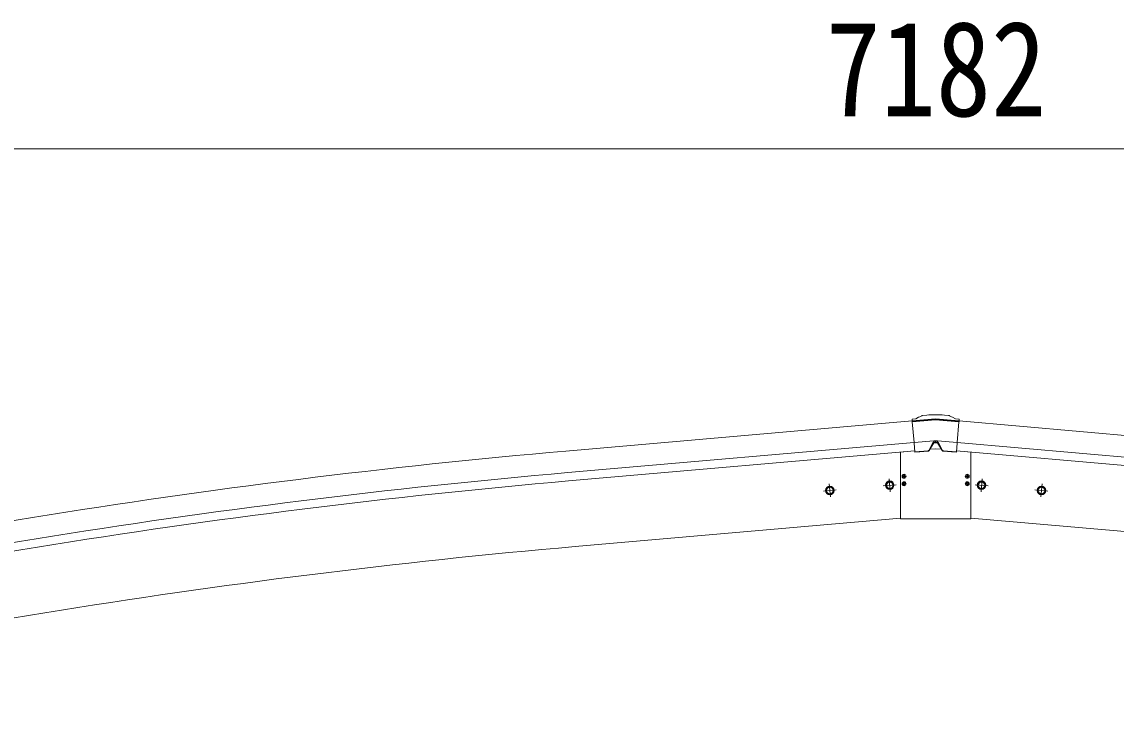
# Model space of a CAD drawing. Units: millimetres at full size, sheet at 1:40; details may follow other scales. Extents: x -11181 to 11305, y -7804 to 7716.
# Drawn here: x -6781 to -4596, y -2150 to -759 of the extents above; entities that cross this region are included whole.
import ezdxf
from ezdxf.enums import TextEntityAlignment as Align

# ---------------------------------------------------------------- set-up
doc = ezdxf.new("R2010")
doc.units = ezdxf.units.MM
doc.header["$LTSCALE"] = 40
for name, color, linetype, lineweight in [('0-1_本体', 4, 'Continuous', 9), ('0-2_部品', 7, 'Continuous', 9), ('0-8_PARTS2', 2, 'Continuous', 9), ('0-A_寸法', 6, 'Continuous', 9)]:
    doc.layers.add(name, color=color, linetype=linetype, lineweight=lineweight)
doc.styles.add('ＭＳ ゴシック', font='')
doc.styles.get('ＭＳ ゴシック').set_extended_font_data('MS Gothic')

msp = doc.modelspace()

# ---------------------------------------------------------------- linework, layer by layer
at = {"layer": '0-1_本体'}
for p, q in [((-5003.43, -1556.67), (-5694.84, -1616.9)), ((-4909.82, -1556.67), (-4218.41, -1616.9)), ((-4999.66, -1599.67), (-5691.1, -1659.91)), ((-4998.2, -1616.44), (-5689.64, -1676.68)), ((-4915.05, -1616.44), (-4223.61, -1676.68)), ((-4913.59, -1599.67), (-4222.15, -1659.91)), ((-5676.25, -1807.6), (-5026.62, -1750.77)), ((-4237, -1807.6), (-4886.62, -1750.77))]:
    msp.add_line(p, q, dxfattribs=at)
for centre, radius, start, end in [((-4439, -16032.12), 14469.82, 94.97901, 103.47901), ((-4439, -16032.12), 14426.65, 94.97901, 103.47901), ((-4439, -16032.12), 14409.82, 94.97901, 103.47901), ((-4421.58, -16145.23), 14392.42, 95.00113, 103.49889)]:
    msp.add_arc(centre, radius, start, end, dxfattribs=at)
at = {"layer": '0-2_部品'}
for p, q in [((-4984.23, -1546.4), (-4988.39, -1548.8)), ((-4988.39, -1548.8), (-4984.23, -1546.4)), ((-4974.32, -1545.16), (-4982.59, -1545.88)), ((-4982.59, -1545.88), (-4974.32, -1545.16)), ((-4930.66, -1545.88), (-4938.93, -1545.16)), ((-4938.93, -1545.16), (-4930.66, -1545.88)), ((-4924.86, -1548.8), (-4929.02, -1546.4)), ((-4929.02, -1546.4), (-4924.86, -1548.8)), ((-5003.73, -1553.22), (-4996.41, -1552.58)), ((-4996.41, -1552.58), (-5003.73, -1553.22)), ((-5003.6, -1554.63), (-5003.73, -1553.22)), ((-5003.6, -1554.63), (-5003.73, -1553.22)), ((-5003.6, -1554.63), (-5003.57, -1555.05)), ((-5003.6, -1554.63), (-5003.57, -1555.05)), ((-5003.57, -1555.05), (-5003.31, -1558.04)), ((-5003.57, -1555.05), (-5003.31, -1558.04)), ((-4956.62, -1552.22), (-5003.46, -1556.32)), ((-4956.62, -1552.22), (-5003.46, -1556.32)), ((-4956.62, -1553.95), (-5003.31, -1558.04)), ((-4956.62, -1553.95), (-5003.31, -1558.04)), ((-5003.31, -1558.04), (-5003.25, -1558.72)), ((-5003.25, -1558.72), (-5003.31, -1558.04)), ((-4956.62, -1554.64), (-5003.25, -1558.72)), ((-4956.62, -1554.64), (-5003.25, -1558.72)), ((-5003.25, -1558.72), (-4999.64, -1599.98)), ((-5003.25, -1558.72), (-4999.64, -1599.98)), ((-4956.62, -1552.22), (-4909.79, -1556.32)), ((-4956.62, -1552.22), (-4909.79, -1556.32)), ((-4956.62, -1553.95), (-4909.94, -1558.04)), ((-4956.62, -1553.95), (-4909.94, -1558.04)), ((-4956.62, -1554.64), (-4910, -1558.72)), ((-4956.62, -1554.64), (-4910, -1558.72)), ((-4916.83, -1552.58), (-4909.52, -1553.22)), ((-4909.52, -1553.22), (-4916.83, -1552.58)), ((-4910, -1558.72), (-4913.61, -1599.98)), ((-4910, -1558.72), (-4913.61, -1599.98)), ((-4910, -1558.72), (-4909.94, -1558.04)), ((-4909.94, -1558.04), (-4910, -1558.72)), ((-4909.68, -1555.05), (-4909.94, -1558.04)), ((-4909.68, -1555.05), (-4909.94, -1558.04)), ((-4909.65, -1554.63), (-4909.68, -1555.05)), ((-4909.65, -1554.63), (-4909.68, -1555.05)), ((-4909.65, -1554.63), (-4909.52, -1553.22)), ((-4909.65, -1554.63), (-4909.52, -1553.22)), ((-4999.64, -1599.98), (-4960.29, -1596.54)), ((-4960.29, -1596.54), (-4999.64, -1599.98)), ((-4999.56, -1600.86), (-4999.64, -1599.98)), ((-4999.64, -1599.98), (-4999.56, -1600.86)), ((-4999.56, -1600.86), (-4998.01, -1618.6)), ((-4999.56, -1600.86), (-4998.01, -1618.6)), ((-4998.01, -1618.6), (-4971.6, -1616.29)), ((-4971.6, -1616.29), (-4998.01, -1618.6)), ((-4970.45, -1615.53), (-4961.74, -1599.36)), ((-4961.74, -1599.36), (-4970.45, -1615.53)), ((-4969.38, -1615.92), (-4960.4, -1600.36)), ((-4960.4, -1600.36), (-4969.38, -1615.92)), ((-4967.9, -1613.35), (-4956.62, -1612.27)), ((-4967.9, -1613.35), (-4956.62, -1612.27)), ((-4960.54, -1599.36), (-4961.74, -1599.36)), ((-4961.74, -1599.36), (-4960.54, -1599.36)), ((-4960.95, -1599.41), (-4960.4, -1600.36)), ((-4960.95, -1599.41), (-4960.4, -1600.36)), ((-4960.54, -1599.36), (-4960.37, -1597.43)), ((-4960.54, -1599.36), (-4960.37, -1597.43)), ((-4960.54, -1599.42), (-4960.54, -1599.36)), ((-4960.54, -1599.36), (-4960.54, -1599.42)), ((-4956.62, -1599.41), (-4960.54, -1599.42)), ((-4960.54, -1599.42), (-4956.62, -1599.41)), ((-4960.5, -1598.92), (-4956.62, -1598.91)), ((-4956.62, -1598.91), (-4960.5, -1598.92)), ((-4960.4, -1600.36), (-4952.85, -1600.36)), ((-4952.85, -1600.36), (-4960.4, -1600.36)), ((-4960.29, -1596.54), (-4960.37, -1597.43)), ((-4960.37, -1597.43), (-4960.29, -1596.54)), ((-4960.29, -1596.54), (-4960.28, -1596.37)), ((-4960.29, -1596.54), (-4960.28, -1596.37)), ((-4960.28, -1596.37), (-4956.62, -1596.69)), ((-4960.28, -1596.37), (-4956.62, -1596.69)), ((-4952.97, -1596.37), (-4956.62, -1596.69)), ((-4952.97, -1596.37), (-4956.62, -1596.69)), ((-4956.62, -1596.69), (-4956.62, -1598.91)), ((-4956.62, -1596.69), (-4956.62, -1598.91)), ((-4956.62, -1599.41), (-4956.62, -1598.91)), ((-4956.62, -1598.91), (-4952.75, -1598.92)), ((-4956.62, -1599.41), (-4956.62, -1598.91)), ((-4952.75, -1598.92), (-4956.62, -1598.91)), ((-4952.71, -1599.42), (-4956.62, -1599.41)), ((-4956.62, -1599.41), (-4952.71, -1599.42)), ((-4945.35, -1613.35), (-4956.62, -1612.27)), ((-4945.35, -1613.35), (-4956.62, -1612.27)), ((-4952.96, -1596.54), (-4952.97, -1596.37)), ((-4952.96, -1596.54), (-4952.97, -1596.37)), ((-4952.88, -1597.43), (-4952.96, -1596.54)), ((-4952.96, -1596.54), (-4913.61, -1599.98)), ((-4952.96, -1596.54), (-4952.88, -1597.43)), ((-4913.61, -1599.98), (-4952.96, -1596.54)), ((-4952.71, -1599.36), (-4952.88, -1597.43)), ((-4952.71, -1599.36), (-4952.88, -1597.43)), ((-4952.3, -1599.41), (-4952.85, -1600.36)), ((-4952.3, -1599.41), (-4952.85, -1600.36)), ((-4952.85, -1600.36), (-4943.87, -1615.92)), ((-4943.87, -1615.92), (-4952.85, -1600.36)), ((-4951.51, -1599.36), (-4952.71, -1599.36)), ((-4952.71, -1599.36), (-4952.71, -1599.42)), ((-4952.71, -1599.36), (-4951.51, -1599.36)), ((-4952.71, -1599.42), (-4952.71, -1599.36)), ((-4951.51, -1599.36), (-4942.8, -1615.53)), ((-4942.8, -1615.53), (-4951.51, -1599.36)), ((-4941.65, -1616.29), (-4915.24, -1618.6)), ((-4915.24, -1618.6), (-4941.65, -1616.29)), ((-4913.69, -1600.86), (-4915.24, -1618.6)), ((-4913.69, -1600.86), (-4915.24, -1618.6)), ((-4913.61, -1599.98), (-4913.69, -1600.86)), ((-4913.69, -1600.86), (-4913.61, -1599.98)), ((-5026.62, -1619.03), (-5013.76, -1617.79)), ((-5026.62, -1619.03), (-5013.76, -1617.79)), ((-5026.62, -1752.27), (-5026.62, -1619.03)), ((-4997.96, -1619.1), (-4998.01, -1618.6)), ((-4998.01, -1618.6), (-4997.96, -1619.1)), ((-4997.94, -1619.36), (-4997.96, -1619.1)), ((-4987.98, -1618.49), (-4997.94, -1619.36)), ((-4987.98, -1618.49), (-4987.97, -1618.61)), ((-4987.97, -1618.61), (-4971.33, -1617.16)), ((-4971.33, -1617.16), (-4987.97, -1618.61)), ((-4941.92, -1617.16), (-4925.28, -1618.61)), ((-4925.28, -1618.61), (-4941.92, -1617.16)), ((-4925.27, -1618.49), (-4925.28, -1618.61)), ((-4925.27, -1618.49), (-4915.31, -1619.36)), ((-4915.31, -1619.36), (-4915.29, -1619.1)), ((-4915.24, -1618.6), (-4915.29, -1619.1)), ((-4915.29, -1619.1), (-4915.24, -1618.6)), ((-4886.62, -1619.03), (-4899.49, -1617.79)), ((-4886.62, -1619.03), (-4899.49, -1617.79)), ((-4886.62, -1752.27), (-4886.62, -1619.03)), ((-5021.87, -1666.77), (-5020.76, -1666.75)), ((-5021.87, -1667.77), (-5020.76, -1667.79)), ((-5021.87, -1681.77), (-5020.76, -1681.75)), ((-5020.76, -1666.75), (-5020.24, -1666.65)), ((-5020.76, -1667.79), (-5020.24, -1667.89)), ((-5020.76, -1681.75), (-5020.24, -1681.65)), ((-5020.14, -1666.13), (-5020.24, -1666.65)), ((-5020.14, -1668.4), (-5020.24, -1667.89)), ((-5020.14, -1681.13), (-5020.24, -1681.65)), ((-5020.12, -1665.02), (-5020.14, -1666.13)), ((-5020.12, -1669.51), (-5020.14, -1668.4)), ((-5020.12, -1680.02), (-5020.14, -1681.13)), ((-5019.12, -1665.02), (-5019.11, -1666.13)), ((-5019.12, -1669.51), (-5019.11, -1668.4)), ((-5019.12, -1680.02), (-5019.11, -1681.13)), ((-5019.11, -1666.13), (-5019, -1666.65)), ((-5019.11, -1668.4), (-5019, -1667.89)), ((-5019.11, -1681.13), (-5019, -1681.65)), ((-5018.49, -1666.75), (-5019, -1666.65)), ((-5018.49, -1667.79), (-5019, -1667.89)), ((-5018.49, -1681.75), (-5019, -1681.65)), ((-5017.38, -1666.77), (-5018.49, -1666.75)), ((-5017.38, -1667.77), (-5018.49, -1667.79)), ((-5017.38, -1681.77), (-5018.49, -1681.75)), ((-4895.87, -1666.77), (-4894.76, -1666.75)), ((-4895.87, -1667.77), (-4894.76, -1667.79)), ((-4895.87, -1681.77), (-4894.76, -1681.75)), ((-4894.76, -1666.75), (-4894.24, -1666.65)), ((-4894.76, -1667.79), (-4894.24, -1667.89)), ((-4894.76, -1681.75), (-4894.24, -1681.65)), ((-4894.14, -1666.13), (-4894.24, -1666.65)), ((-4894.14, -1668.4), (-4894.24, -1667.89)), ((-4894.14, -1681.13), (-4894.24, -1681.65)), ((-4894.12, -1665.02), (-4894.14, -1666.13)), ((-4894.12, -1669.51), (-4894.14, -1668.4)), ((-4894.12, -1680.02), (-4894.14, -1681.13)), ((-4893.12, -1665.02), (-4893.11, -1666.13)), ((-4893.12, -1669.51), (-4893.11, -1668.4)), ((-4893.12, -1680.02), (-4893.11, -1681.13)), ((-4893.11, -1666.13), (-4893, -1666.65)), ((-4893.11, -1668.4), (-4893, -1667.89)), ((-4893.11, -1681.13), (-4893, -1681.65)), ((-4892.49, -1666.75), (-4893, -1666.65)), ((-4892.49, -1667.79), (-4893, -1667.89)), ((-4892.49, -1681.75), (-4893, -1681.65)), ((-4891.38, -1666.77), (-4892.49, -1666.75)), ((-4891.38, -1667.77), (-4892.49, -1667.79)), ((-4891.38, -1681.77), (-4892.49, -1681.75)), ((-5021.87, -1682.77), (-5020.76, -1682.79)), ((-5020.76, -1682.79), (-5020.24, -1682.89)), ((-5020.14, -1683.4), (-5020.24, -1682.89)), ((-5020.12, -1684.51), (-5020.14, -1683.4)), ((-5019.12, -1684.51), (-5019.11, -1683.4)), ((-5019.11, -1683.4), (-5019, -1682.89)), ((-5018.49, -1682.79), (-5019, -1682.89)), ((-5017.38, -1682.77), (-5018.49, -1682.79)), ((-4895.87, -1682.77), (-4894.76, -1682.79)), ((-4894.76, -1682.79), (-4894.24, -1682.89)), ((-4894.14, -1683.4), (-4894.24, -1682.89)), ((-4894.12, -1684.51), (-4894.14, -1683.4)), ((-4893.12, -1684.51), (-4893.11, -1683.4)), ((-4893.11, -1683.4), (-4893, -1682.89)), ((-4892.49, -1682.79), (-4893, -1682.89)), ((-4891.38, -1682.77), (-4892.49, -1682.79))]:
    msp.add_line(p, q, dxfattribs=at)
for points in [[(-4996.41, -1552.58), (-4990.59, -1549.22), (-4988.39, -1548.8)], [(-4988.39, -1548.8), (-4990.59, -1549.22), (-4996.41, -1552.58)], [(-4924.86, -1548.8), (-4922.66, -1549.22), (-4916.83, -1552.58)], [(-4916.83, -1552.58), (-4922.66, -1549.22), (-4924.86, -1548.8)], [(-5026.62, -1752.27), (-4886.62, -1752.27), (-4886.62, -1619.03)], [(-4886.62, -1752.27), (-5026.62, -1752.27), (-5026.62, -1619.03)], [(-4987.97, -1618.61), (-4987.98, -1618.49), (-4997.94, -1619.36), (-4997.96, -1619.1)], [(-4925.28, -1618.61), (-4925.27, -1618.49), (-4915.31, -1619.36), (-4915.29, -1619.1)]]:
    msp.add_lwpolyline(points, dxfattribs=at)
for points in [[(-5055.81, -1685.8), (-5052.64, -1679), (-5045.17, -1678.35), (-5040.86, -1684.49), (-5044.03, -1691.3), (-5051.51, -1691.95)], [(-5055.8, -1685.96), (-5052.63, -1679.16), (-5045.15, -1678.51), (-5040.84, -1684.66), (-5044.02, -1691.46), (-5051.49, -1692.11)], [(-4857.45, -1685.96), (-4860.62, -1679.16), (-4868.1, -1678.51), (-4872.4, -1684.66), (-4869.23, -1691.46), (-4861.76, -1692.11)], [(-4857.44, -1685.8), (-4860.61, -1679), (-4868.08, -1678.35), (-4872.39, -1684.49), (-4869.22, -1691.3), (-4861.74, -1691.95)], [(-5175.36, -1696.26), (-5172.19, -1689.46), (-5164.71, -1688.8), (-5160.4, -1694.95), (-5163.58, -1701.75), (-5171.05, -1702.41)], [(-5175.34, -1696.42), (-5172.17, -1689.62), (-5164.7, -1688.97), (-5160.39, -1695.11), (-5163.56, -1701.92), (-5171.04, -1702.57)], [(-4737.91, -1696.42), (-4741.08, -1689.62), (-4748.55, -1688.97), (-4752.86, -1695.11), (-4749.69, -1701.92), (-4742.21, -1702.57)], [(-4737.89, -1696.26), (-4741.06, -1689.46), (-4748.54, -1688.8), (-4752.85, -1694.95), (-4749.67, -1701.75), (-4742.2, -1702.41)]]:
    msp.add_lwpolyline(points, close=True, dxfattribs=at)
for centre, radius in [((-5048.34, -1685.15), 8.5), ((-5048.32, -1685.31), 8.5), ((-5048.34, -1685.15), 7.7), ((-5048.32, -1685.31), 7.7), ((-5048.34, -1685.15), 6.5), ((-5048.32, -1685.31), 6.5), ((-5019.62, -1667.27), 4), ((-5019.62, -1682.27), 4), ((-4893.62, -1667.27), 4), ((-4893.62, -1682.27), 4), ((-4864.93, -1685.31), 8.5), ((-4864.91, -1685.15), 8.5), ((-4864.93, -1685.31), 7.7), ((-4864.91, -1685.15), 7.7), ((-4864.93, -1685.31), 6.5), ((-4864.91, -1685.15), 6.5), ((-5167.88, -1695.61), 8.5), ((-5167.87, -1695.77), 8.5), ((-5167.88, -1695.61), 7.7), ((-5167.87, -1695.77), 7.7), ((-5167.88, -1695.61), 6.5), ((-5167.87, -1695.77), 6.5), ((-4745.38, -1695.77), 8.5), ((-4745.37, -1695.61), 8.5), ((-4745.38, -1695.77), 7.7), ((-4745.37, -1695.61), 7.7), ((-4745.38, -1695.77), 6.5), ((-4745.37, -1695.61), 6.5)]:
    msp.add_circle(centre, radius, dxfattribs=at)
for centre, radius, start, end in [((-4982.24, -1549.85), 3.99, 95, 120), ((-4982.24, -1549.85), 3.99, 95, 120), ((-4956.62, -1747.37), 202.99, 85, 95), ((-4956.62, -1747.37), 202.99, 85, 95), ((-4931.01, -1549.85), 3.99, 60, 85), ((-4931.01, -1549.85), 3.99, 60, 85), ((-5019.62, -1667.27), 2.3, 167.44414, 192.55586), ((-5019.62, -1682.27), 2.3, 167.44414, 192.55586), ((-5019.62, -1667.27), 2.3, 77.44414, 102.55586), ((-5019.62, -1667.27), 2.3, 257.44414, 282.55586), ((-5019.62, -1682.27), 2.3, 77.44414, 102.55586), ((-5019.62, -1667.27), 2.3, 347.44414, 12.55586), ((-5019.62, -1682.27), 2.3, 347.44414, 12.55586), ((-4893.62, -1667.27), 2.3, 167.44414, 192.55586), ((-4893.62, -1682.27), 2.3, 167.44414, 192.55586), ((-4893.62, -1667.27), 2.3, 77.44414, 102.55586), ((-4893.62, -1667.27), 2.3, 257.44414, 282.55586), ((-4893.62, -1682.27), 2.3, 77.44414, 102.55586), ((-4893.62, -1667.27), 2.3, 347.44414, 12.55586), ((-4893.62, -1682.27), 2.3, 347.44414, 12.55586), ((-5019.62, -1682.27), 2.3, 257.44414, 282.55586), ((-4893.62, -1682.27), 2.3, 257.44414, 282.55586)]:
    msp.add_arc(centre, radius, start, end, dxfattribs=at)
for centre, major_axis, ratio, start_param, end_param in [((-4971.77, -1614.75), (-0.53, 1.47), 0.958259, 2.8941775, 3.8521671), ((-4971.77, -1614.75), (-0.53, 1.47), 0.958259, 2.8941775, 3.8521671), ((-4971.55, -1614.66), (-1.35, 2.11), 0.997631, 2.6625978, 3.6205875), ((-4971.55, -1614.66), (-1.35, 2.11), 0.997631, 2.6625978, 3.6205875), ((-4962.09, -1599.43), (1.15, 0.02), 0.060825, 0.0337838, 1.2585957), ((-4962.09, -1599.43), (-1.15, -0.02), 0.060825, 3.1753764, 4.4001884), ((-4951.16, -1599.43), (1.15, -0.02), 0.060825, 1.8829969, 3.1078089), ((-4951.16, -1599.43), (-1.15, 0.02), 0.060825, 5.0245896, 6.2494015), ((-4941.7, -1614.66), (1.35, 2.11), 0.997631, 2.6625978, 3.6205875), ((-4941.7, -1614.66), (1.35, 2.11), 0.997631, 2.6625978, 3.6205875), ((-4941.48, -1614.75), (0.53, 1.47), 0.958259, 2.4310182, 3.3890078), ((-4941.48, -1614.75), (0.53, 1.47), 0.958259, 2.4310182, 3.3890078)]:
    msp.add_ellipse(centre, major_axis=major_axis, ratio=ratio, start_param=start_param, end_param=end_param, dxfattribs=at)
at = {"layer": '0-8_PARTS2'}
for p, q in [((-5049.47, -1672.2), (-5047.2, -1698.1)), ((-4863.78, -1672.2), (-4866.05, -1698.1)), ((-5154.93, -1694.47), (-5180.83, -1696.74)), ((-5169.01, -1682.66), (-5166.75, -1708.56)), ((-5035.39, -1684.02), (-5061.29, -1686.28)), ((-4877.86, -1684.02), (-4851.96, -1686.28)), ((-4758.32, -1694.47), (-4732.42, -1696.74)), ((-4744.24, -1682.66), (-4746.5, -1708.56))]:
    msp.add_line(p, q, dxfattribs=at)
at = {"layer": '0-A_寸法'}
msp.add_line((-1365.62, -1013.16), (-8547.62, -1013.16), dxfattribs=at)

# ---------------------------------------------------------------- texts
at = {"layer": '0-A_寸法', "color": 7, "style": 'ＭＳ ゴシック', "width": 0.85}
msp.add_text('7182', height=190.6, dxfattribs=at).set_placement((-5176.62, -1005.16), align=Align.BOTTOM_LEFT)

doc.saveas('drawing.dxf')
